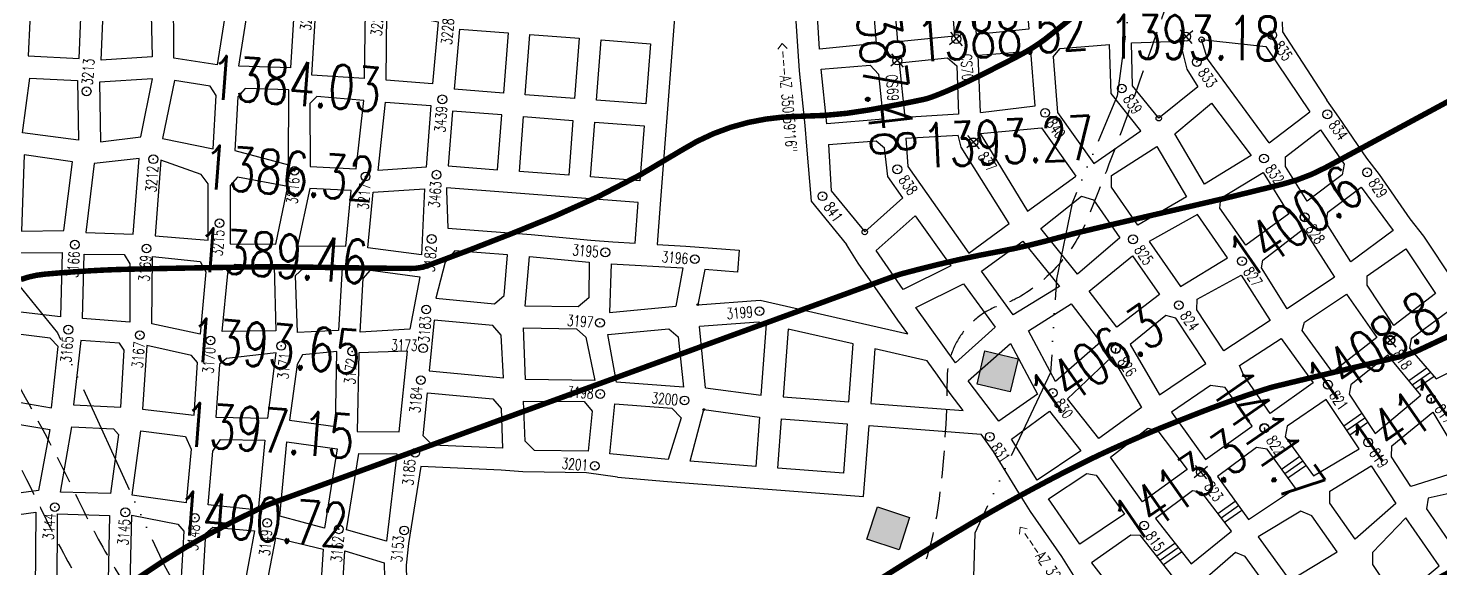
# Model space of a CAD drawing. Header units: inches. Extents: x 10131215 to 10153225, y 3476725 to 3491422.
# Drawn here: x 10140194 to 10141479, y 3484251 to 3484742 of the extents above; entities that cross this region are included whole.
import ezdxf
from ezdxf.enums import TextEntityAlignment as Align

# ---------------------------------------------------------------- set-up
doc = ezdxf.new("R2010")
doc.units = ezdxf.units.IN
doc.header["$LTSCALE"] = 100
doc.header["$MEASUREMENT"] = 0
doc.header["$PDMODE"] = 32
doc.header["$PDSIZE"] = 8
doc.linetypes.add('DASHED2', pattern=[0.375, 0.25, -0.125])
doc.linetypes.add('STREAM', pattern=[1.5, 1, -0.125, 0, -0.125, 0, -0.125, 0, -0.125])
for name, color, linetype in [('BUILDINGS', 7, 'CONTINUOUS'), ('ELEVATIONS-UPEER MASON-CONTOURS', 175, 'CONTINUOUS'), ('ELEVATIONS-UPPER MASON-SPOT', 175, 'CONTINUOUS'), ('MINE WORKINGS-ADVANCED-SURVEYED', 7, 'CONTINUOUS'), ('ROADS', 34, 'DASHED2'), ('SEALS-EXISTING', 10, 'CONTINUOUS'), ('SPADS-CONTROL SURVEY-LABELS', 230, 'CONTINUOUS'), ('SPADS-CONTROL SURVEY-SYMBOLS', 230, 'CONTINUOUS'), ('SPADS-LABEL', 90, 'CONTINUOUS'), ('SPADS-SYMBOL', 90, 'CONTINUOUS'), ('WATER-SURFACE', 140, 'STREAM')]:
    doc.layers.add(name, color=color, linetype=linetype)
doc.styles.add('LEV', font='SIMPLEX.shx', dxfattribs={"width": 0.7, "height": 40})
doc.styles.add('SP', font='SIMPLEX', dxfattribs={"width": 0.75, "height": 12})

# ---------------------------------------------------------------- blocks, each defined once
blk = doc.blocks.new('CS')
at = {"layer": 'SPADS-CONTROL SURVEY-SYMBOLS'}
for p, q in [((-5.656854249653406, 5.656854249420576), (5.656854249420576, -5.656854249536991)), ((5.656854249420576, 5.656854249420576), (-5.656854249653406, -5.656854249536991))]:
    blk.add_line(p, q, dxfattribs=at)
blk.add_circle((-2.328306436538696e-10, -1.455191522836685e-10), 4, dxfattribs=at)
blk = doc.blocks.new('SS')
at = {"layer": 'SPADS-CONTROL SURVEY-SYMBOLS'}
blk.add_line((0, 0), (0, -4), dxfattribs=at)
blk.add_circle((0, 0), 4, dxfattribs=at)

msp = doc.modelspace()

# ---------------------------------------------------------------- linework, layer by layer
at = {"layer": 'BUILDINGS'}
for points in [[(10141057.4300472, 3484418.586281892), (10141064.51576856, 3484448.719481446), (10141094.64896811, 3484441.633760088), (10141087.56324675, 3484411.500560535)], [(10140956.88003691, 3484277.56253346), (10140966.584645, 3484306.957052407), (10140995.97916395, 3484297.25244431), (10140986.27455585, 3484267.857925362)]]:
    msp.add_lwpolyline(points, close=True, dxfattribs=at)
for points in [[(10141064.51576856, 3484448.719481446), (10141094.64896811, 3484441.633760088), (10141057.4300472, 3484418.586281892), (10141087.56324675, 3484411.500560535)], [(10140966.584645, 3484306.957052407), (10140995.97916395, 3484297.25244431), (10140956.88003691, 3484277.56253346), (10140986.27455585, 3484267.857925362)]]:
    msp.add_solid(points, dxfattribs=at)
at = {"layer": 'ELEVATIONS-UPEER MASON-CONTOURS', "const_width": 5.000142584255225}
for points in [[(10135978.88428691, 3483263.248318839, 4.255055060081e-07), (10135880.17467438, 3483248.315375748, 0.0005474603146306517)], [(10136147.75905881, 3483288.543522684, 1.373056544530431e-06), (10135988.51066798, 3483264.690762232, 2.300745381369936e-05)], [(10139638.82532724, 3483431.707527347, 7.746851416543983e-07), (10139693.51518071, 3483463.689686147, 1.130609256245208e-05)], [(10138804.86546588, 3484318.684978562, 1.744273280105424e-06), (10138743.64353124, 3484310.015058426, 0.000372396925062913)], [(10141574.73953466, 3485617.600511592, -1.539932628893635e-05), (10141379.00878426, 3485600.552289434, -0.0007600322211426507), (10141181.14244336, 3485583.627206587, 0.04954292595258664)], [(10139736.40876738, 3483488.776777369, -3.284967643956018e-06), (10139816.89067232, 3483535.849167633, -0.0002011422296852698)], [(10141863.61922116, 3484883.388191496, -0.004682272736024801), (10141374.47252326, 3484615.555079335, -0.06252580197300428), (10141335.33599992, 3484600.523490841, -0.0004510553084015417), (10141296.06968045, 3484590.876196526, -0.001100753736762252), (10141279.96733251, 3484586.972982216, -5.827897553513872e-07), (10141278.97394783, 3484586.734500887, -0.0005599826098436016), (10141278.97291369, 3484586.734253848, -0.001276635101135552), (10141277.72157326, 3484586.440183118, -3.414796653873609e-05), (10141230.91113691, 3484575.568930747, -7.527051920363334e-05), (10141191.52552307, 3484566.431102057, 0.0002413977677162166), (10141179.24559547, 3484563.57774464, 0.0007111725714062453), (10141175.6840931, 3484562.743041174, 0.0001655713899802832), (10141160.39282328, 3484559.130953857, 0.0003851184379228205), (10141152.65898783, 3484557.295080035, 0.0009694353352472879), (10141149.58862457, 3484556.557438531, 0.002662145071016006), (10141149.1677993, 3484556.453098439, 0.0001805523686187021), (10141142.97185335, 3484554.87942061, 0.003498778656662507), (10141133.77820099, 3484552.472217035, -0.001870501039243948), (10141116.59634697, 3484547.91359648, -0.01898436287886185), (10141077.10272993, 3484539.18004506, 0.01429952206434582), (10141024.5720088, 3484528.078560411, 0.005703906247800546), (10140990.05387518, 3484519.328086712, 0.02250789928734171), (10140981.44123306, 3484516.61956688), (10140696.89939882, 3484412.851190028), (10140412.35756459, 3484309.082813177, 0.02484423723259891), (10140408.83098558, 3484307.594393362, 0.003068575627192861), (10140381.01223732, 3484293.977845098, 0.02735860496886087), (10140315.4986813, 3484256.811687438, 0.0259153258022017), (10140250.90514696, 3484210.4482194, 0.04318820789281191)], [(10141171.95212255, 3484774.799825027, -0.003566756379016472), (10141122.15954577, 3484734.764518368, -6.555692920238779e-06), (10141120.4055817, 3484733.374779051, -0.0008301100322249844), (10141120.3917116, 3484733.363826919, -0.01031174487787013), (10141117.54851791, 3484731.219874148, -0.007417608543936351), (10141113.4930266, 3484728.381550157, -0.004347716829283281), (10141109.75216882, 3484725.892467455, -0.005280211481965144), (10141106.63303389, 3484723.902631281, -0.001502256622798591), (10141104.18440106, 3484722.386873425, -0.007165763969579377), (10141103.665604, 3484722.078035784, -0.0007056521174455065), (10141103.52921947, 3484721.999727806, -0.000204473884531581), (10141103.05805696, 3484721.73033937, -0.003119480815670207), (10141101.40700355, 3484720.800854291, -0.0007037772351554483), (10141094.05751608, 3484716.737043758, -0.007463100258543635), (10141091.28413582, 3484715.26216098, -0.0008767652097247389), (10141067.47208856, 3484703.103984832, -0.01126934397477354), (10141035.97414014, 3484687.974432045, -0.01807549499066398), (10141015.81298011, 3484679.708125118, -0.03767631694204881), (10141007.8716475, 3484677.444812416, -0.006266798026782212), (10140959.18539678, 3484668.091953798, -0.04249311555854751), (10140896.99929638, 3484662.334317269, 0.05496866712374986), (10140848.99427606, 3484656.681464487, 0.08468674880312968), (10140787.88988081, 3484631.133645994, -0.04311546692733973), (10140673.03956931, 3484571.51558449, -0.0106893874437751), (10140557.23543358, 3484526.432809725, -0.08881380120904064), (10140542.38661395, 3484523.842473784, -0.001371377021465033), (10140521.60911743, 3484523.991995663, -0.001029062004194158), (10140493.92133479, 3484524.324184393, -0.0003067393112863206), (10140453.25302964, 3484524.92077798, 0.0005220288724312137), (10140429.35655866, 3484525.261041599, 0.006961516513985855), (10140400.94698111, 3484525.240338003, 0.001725530568294598), (10140286.35475031, 3484523.165691791, 0.009198320473450369), (10140250.60262154, 3484521.736641081, 0.007811376934913966), (10140208.58513283, 3484518.622995785, 0.06460065393687316), (10140186.81389967, 3484513.786226205, 0.02616995279236726)], [(10141848.71435842, 3484633.121001914, -0.002216104002516875), (10141459.63765677, 3484449.572094305, -0.05130761749449356), (10141442.03603225, 3484443.467482082, -2.163519310235762e-05), (10141428.47509525, 3484440.27408807, 4.602616387137249e-05), (10141422.10067508, 3484438.772681055), (10141421.81147192, 3484438.704535127), (10141421.0850285, 3484438.533358686, 0.0002120981940556718), (10141397.95069988, 3484433.071711202, 0.0002001682927524629), (10141373.44236038, 3484427.26434318, 0.0003965170761540496), (10141360.48983937, 3484424.178851841, 0.0003868678047115039), (10141347.21922733, 3484420.995606194, 0.000376048125056648), (10141338.32003786, 3484418.846576334, 0.0007615153872597326), (10141333.92790375, 3484417.775356123, 0.0003819546053109784), (10141329.53829388, 3484416.694109677, 0.0007721760309396857), (10141327.3682256, 3484416.154263542, 2.303623479313414e-06), (10141326.89380722, 3484416.03546223, 4.071991405228398e-05), (10141326.86696888, 3484416.028739062, 3.887018851118752e-06), (10141326.80092676, 3484416.012188846, 4.058222872932132e-06), (10141326.73767127, 3484415.996335896, 0.0002825660002931008), (10141326.60744196, 3484415.963618758, 7.805670789191264e-05), (10141326.13609634, 3484415.844842467, 0.0005892435580495792), (10141325.84384796, 3484415.770782674, 0.002435570511787874), (10141325.77325289, 3484415.7524377, 0.001149433214084366), (10141325.76834816, 3484415.751125536, 0.0001948922354645507), (10141325.73944204, 3484415.743308925, 0.003172198766941888), (10141325.65328701, 3484415.719387668, 0.0006028929530854704), (10141325.20093878, 3484415.590105162, 0.003047074784641907), (10141324.70820099, 3484415.445380233, 0.0009120896125185828), (10141323.0659749, 3484414.948873614, 0.003361943598305134), (10141319.53064916, 3484413.846943142, 0.002201730483101589), (10141314.15145682, 3484412.104393031, 0.001003190952549337), (10141312.24160342, 3484411.472155135, 0.0005065999444551772), (10141308.4634303, 3484410.208757218, 0.002532686852063137), (10141299.38735193, 3484407.112308066, 0.001996477675641483), (10141287.90972382, 3484403.080099628, 0.002419356281818708), (10141284.25088085, 3484401.758294902, 0.0007929819477792735), (10141273.11409457, 3484397.65390814, 0.004291483249431809), (10141260.28662888, 3484392.777712566, 0.001901029504374324), (10141231.46821306, 3484381.412319369, 0.006524887334672096), (10141207.58812422, 3484371.526336476, 0.005332856715769848), (10141178.66567242, 3484358.741320597, 0.008246830349025744), (10141154.76854749, 3484347.392260443, 0.005972610317265089), (10141122.2319748, 3484330.79039481, 0.005917645660003121), (10141082.74916683, 3484309.446069126, 0.007053942503660676), (10141050.10166219, 3484290.686582793, 0.003210854439806178), (10141002.66163531, 3484262.116086151, 0.004853472499051084), (10140971.58580104, 3484242.711079528)], [(10141377.63190223, 3484188.920599089, 0.000208192773349911), (10141463.74208935, 3484234.694639863, 0.00859109155211592), (10141528.17020066, 3484270.411111748, -0.01941820544050077), (10141557.01892629, 3484285.596788065, -0.01524034110647798), (10141577.04540358, 3484294.425634832, 0.001074728985816966), (10141864.39950324, 3484411.50302215, 0.0008910876089401057), (10142029.29854175, 3484479.445404215, 0.0005597063941444405), (10142291.5130401, 3484588.375172424)]]:
    msp.add_lwpolyline(points, format="xyb", dxfattribs=at)
at = {"layer": 'MINE WORKINGS-ADVANCED-SURVEYED'}
for points in [[(10140665.12001166, 3485798.722777092), (10140731.20238239, 3485793.663327976), (10140718.98773836, 3485634.125675509), (10140712.88041635, 3485554.356849275), (10140796.15082153, 3485547.981436692), (10140794.62399102, 3485528.039230133), (10140776.16575716, 3485529.452443582), (10140759.37062163, 3485310.088171438), (10140757.76065507, 3485289.060109875), (10140751.25372183, 3485204.071889916), (10140750.91892762, 3485199.699082838), (10140747.15597761, 3485150.55051897), (10140781.35504546, 3485147.932143726), (10140779.82821495, 3485127.989937168), (10140745.62914711, 3485130.608312412), (10140741.0486556, 3485070.781692737), (10140785.91862035, 3485067.346324105), (10140805.86082691, 3485065.819493602), (10140798.2266744, 3484966.10846081), (10140793.64618289, 3484906.281841134), (10140792.11935238, 3484886.339634576), (10140768.8369796, 3484582.244395203), (10140766.03748891, 3484545.679746127)], [(10140586.32538964, 3484741.622950274), (10140581.54523305, 3484690.400621837), (10140581.27504435, 3484686.870628009)], [(10140586.32538964, 3484741.622950274), (10140630.33815917, 3484738.25321088), (10140626.14116767, 3484683.435553488), (10140581.27504435, 3484686.870628009)], [(10140579.75345926, 3484666.991240007), (10140575.93265898, 3484617.072788573)], [(10140575.93265898, 3484617.072788573), (10140620.79726091, 3484613.637830534), (10140624.6171808, 3484663.530488038), (10140579.75345926, 3484666.991240007)], [(10140574.40626316, 3484597.130548734), (10140574.21853311, 3484594.677870633), (10140575.61210818, 3484560.47078375), (10140631.45037972, 3484556.196875452), (10140651.39261955, 3484554.670479632), (10140705.78852787, 3484549.504017456), (10140725.7307677, 3484547.977621635)], [(10140725.7307677, 3484547.977621635), (10140746.06555793, 3484546.818340627), (10140748.89477304, 3484583.771225707), (10140574.40626316, 3484597.130548734)], [(10140766.03748891, 3484545.679746127), (10140792.1665719, 3484544.190134022), (10140840.85965168, 3484540.462057129), (10140839.33282118, 3484520.51985057), (10140809.41951134, 3484522.810096324), (10140803.11933775, 3484490.857393597), (10140859.97554255, 3484494.989156143), (10140994.20435569, 3484464.385684461)], [(10140724.20437188, 3484528.0353818), (10140722.81780221, 3484483.721203061), (10140783.17137051, 3484489.40776705)], [(10140724.20437188, 3484528.0353818), (10140789.47730478, 3484524.336926827), (10140783.17137051, 3484489.40776705)], [(10140810.02850996, 3484415.287545589), (10140860.84856325, 3484408.547468744), (10140865.79460639, 3484473.148623719), (10140858.44392542, 3484474.824540772), (10140804.56896429, 3484470.909426366)], [(10140810.02850996, 3484415.287545589), (10140804.56896429, 3484470.909426366)], [(10141011.87950975, 3484439.842025093), (10140964.36941771, 3484450.674079125), (10140960.55959604, 3484400.913316229), (10141044.82681018, 3484394.461585195)], [(10140723.13523703, 3484355.208460567), (10140727.65972302, 3484400.530096837), (10140779.50954659, 3484396.561467703), (10140787.87299619, 3484387.89769365)], [(10140787.87299619, 3484387.89769365), (10140776.11753788, 3484349.842619441), (10140723.13523703, 3484355.208460567)], [(10140730.07799487, 3484333.855438493), (10140775.6569795, 3484329.818776138), (10140954.0705664, 3484316.158938356), (10140959.03276554, 3484380.971109671), (10141061.04382054, 3484373.160861093)]]:
    msp.add_lwpolyline(points, dxfattribs=at)
at = {"layer": 'MINE WORKINGS-ADVANCED-SURVEYED', "flags": 128}
for points in [[(10141526.07481544, 3484856.819753759), (10141531.17103427, 3484829.123656885), (10141536.00164844, 3484778.341636735), (10141537.50494822, 3484758.397642562), (10141542.18523241, 3484709.610021829), (10141543.6885322, 3484689.666027656), (10141545.17160627, 3484642.154595871), (10141546.83382118, 3484622.223217209), (10141549.99278952, 3484572.311659807), (10141551.65500443, 3484552.380281144), (10141557.05796291, 3484475.561362547), (10141532.73653226, 3484452.480808135), (10141503.4353006, 3484496.695915167), (10141491.16613006, 3484512.522801315), (10141463.93554949, 3484553.273659936), (10141451.66637895, 3484569.100546084), (10141423.5953278, 3484609.195268254), (10141412.02000796, 3484624.296017149), (10141386.55767437, 3484661.401071563), (10141375.8069113, 3484677.067650093)], [(10140890.65975275, 3484776.544757591), (10140894.08679284, 3484721.640950959), (10140895.53459132, 3484703.698756034), (10140900.55304239, 3484653.939758935), (10140902.08127411, 3484635.000775402)], [(10141334.97260514, 3484748.187567606), (10141335.43465582, 3484739.104494361), (10141375.8069113, 3484677.067650093)], [(10141060.48846453, 3484665.842050476), (10141058.29951279, 3484717.835924536), (10141106.14536593, 3484721.696720489)], [(10141060.48846453, 3484665.842050476), (10141110.10109752, 3484671.928367086), (10141106.14536593, 3484721.696720489)], [(10141126.64417081, 3484716.327865222), (10141133.05865832, 3484723.868418213), (10141177.85433831, 3484727.483088425)], [(10141206.3023313, 3484649.02585833), (10141179.42810893, 3484683.113011391), (10141177.85433831, 3484727.483088425)], [(10141241.81932765, 3484730.517624517), (10141248.22498553, 3484705.264502034), (10141258.22847349, 3484689.227186234), (10141222.71869637, 3484660.450645937), (10141198.92892729, 3484690.111946762), (10141197.79011045, 3484729.091753406)], [(10141197.79011045, 3484729.091753406), (10141241.81932765, 3484730.517624517)], [(10141323.23144862, 3484638.097977063), (10141267.18179156, 3484714.608220561), (10141261.75509979, 3484732.126289497), (10141320.23382264, 3484725.935541239), (10141360.14033277, 3484666.316887021)], [(10141126.64417081, 3484716.327865222), (10141130.67606303, 3484665.615672963), (10141163.54912509, 3484619.247870249)], [(10141237.42675699, 3484646.319238394), (10141270.90827426, 3484674.280598267), (10141306.81508355, 3484626.673189456)], [(10141323.23144862, 3484638.097977063), (10141360.14033277, 3484666.316887021)], [(10140992.36041825, 3484642.285614768), (10141040.08734691, 3484645.133535465)], [(10141086.7018902, 3484564.645809012), (10141042.9223804, 3484634.120463794), (10141040.08734691, 3484645.133535465)], [(10141060.02311905, 3484646.742200445), (10141115.96988542, 3484651.736942117), (10141147.13276003, 3484607.823082642)], [(10141060.02311905, 3484646.742200445), (10141103.16464571, 3484576.003647487), (10141147.13276003, 3484607.823082642)], [(10141163.54912509, 3484619.247870249), (10141206.3023313, 3484649.02585833)], [(10141306.81508355, 3484626.673189456), (10141264.41917113, 3484600.53091345), (10141237.42675699, 3484646.319238394)], [(10140902.08127411, 3484635.000775402), (10140906.41665187, 3484585.127916195), (10140938.61392443, 3484545.579960309)], [(10140922.01704625, 3484636.609440384), (10140965.44712586, 3484640.113917044), (10140972.98767885, 3484633.699429538)], [(10140922.01704625, 3484636.609440384), (10140924.37148264, 3484594.345178011), (10140955.0302895, 3484557.004747916), (10140989.68653595, 3484588.076376464), (10140976.21550372, 3484607.40586355), (10140972.98767885, 3484633.699429538)], [(10140992.36041825, 3484642.285614768), (10140994.17033449, 3484616.623125365), (10141049.95441181, 3484537.780521915)], [(10140965.63425885, 3484540.01714347), (10141001.12212421, 3484571.667533271), (10141033.53804675, 3484526.355734308)], [(10141049.95441181, 3484537.780521915), (10141086.7018902, 3484564.645809012)], [(10140994.20435569, 3484464.385684461), (10140985.20597475, 3484476.880805909), (10140973.78118714, 3484493.297170974), (10140949.21789379, 3484528.592355864), (10140938.61392443, 3484545.579960309)], [(10141033.53804675, 3484526.355734308), (10140990.19755221, 3484504.721958581), (10140965.63425885, 3484540.01714347)], [(10141044.82681018, 3484394.461585195), (10141032.86842219, 3484410.144948523), (10141021.44363458, 3484426.561313589), (10141011.87950975, 3484439.842025093)], [(10141144.99130738, 3484244.54583459), (10141134.45260974, 3484261.574008978), (10141106.0483545, 3484302.724232186), (10141095.50965686, 3484319.752406573), (10141072.2118578, 3484357.113422571), (10141061.04382054, 3484373.160861093)], [(10140730.07799487, 3484333.855438493), (10140701.81903798, 3484337.696662789), (10140643.94403256, 3484338.864954356), (10140623.99532983, 3484340.304424168), (10140551.0386179, 3484343.563618712), (10140539.70697261, 3484273.636019567), (10140537.63133627, 3484253.743444379), (10140538.48910983, 3484212.401587428)]]:
    msp.add_lwpolyline(points, dxfattribs=at)
for points in [[(10141036.83550892, 3484735.166243087), (10140985.28229233, 3484730.00301218), (10140981.09976338, 3484781.836019742), (10141024.35693812, 3484790.342939084), (10141032.97471297, 3484783.012096221)], [(10141104.53670095, 3484741.632492628), (10141056.77128106, 3484736.774908068), (10141052.91048511, 3484784.620761202), (10141058.24775076, 3484793.077669552), (10141100.27373875, 3484794.462288797)], [(10140965.34652019, 3484728.394347199), (10140914.02256498, 3484723.24961594), (10140910.59552489, 3484778.153422571), (10140952.86794939, 3484783.571043197), (10140961.40529099, 3484777.23698894)], [(10140971.89320298, 3484659.696366568), (10140920.48881452, 3484655.548423916), (10140915.47036346, 3484705.307421015), (10140959.89723168, 3484708.892330924), (10140967.59865117, 3484700.484266205)], [(10141040.55269239, 3484664.233385495), (10140991.82897512, 3484661.305031549), (10140986.81052407, 3484711.064028648), (10141030.3894318, 3484715.583793562), (10141039.00720665, 3484708.252950699)], [(10141357.71499053, 3484585.046951967), (10141338.08367251, 3484616.756702479), (10141338.18908811, 3484625.358627153), (10141370.06653908, 3484650.084478856), (10141391.56806522, 3484618.751321795), (10141389.75697532, 3484609.018616995)], [(10141203.78546059, 3484563.182650155), (10141179.79340662, 3484597.657016791), (10141179.57716171, 3484608.471817353), (10141221.01039192, 3484634.894450787), (10141248.00280607, 3484589.106125843)], [(10141301.87139136, 3484544.964851102), (10141278.45057677, 3484578.618399485), (10141279.37681063, 3484587.79156354), (10141317.66863178, 3484611.077642644), (10141341.29862546, 3484573.62216436)], [(10141397.45158696, 3484529.876098587), (10141375.02966917, 3484565.419395524), (10141376.77672129, 3484575.163798959), (10141407.10419251, 3484597.878675548), (10141436.08699995, 3484558.223803023)], [(10141148.73644502, 3484518.754049494), (10141115.34562196, 3484560.1087839), (10141152.49015936, 3484589.620917801), (10141163.37704155, 3484586.232229184), (10141187.36909553, 3484551.757862548)], [(10141214.06776944, 3484548.407921596), (10141242.62973846, 3484507.367008935), (10141285.4550263, 3484533.540063495), (10141258.03553604, 3484572.939339651)], [(10141339.6357908, 3484487.176914677), (10141316.15237587, 3484524.444394771), (10141317.40027023, 3484531.404682939), (10141354.61462845, 3484559.740335689), (10141382.77350052, 3484515.962899617)], [(10141090.19074731, 3484481.715301822), (10141061.37919942, 3484521.364156851), (10141098.88286645, 3484548.750945426), (10141132.27368951, 3484507.396211019)], [(10141436.71999547, 3484471.916874819), (10141412.34149582, 3484508.561099885), (10141412.43171242, 3484517.163197392), (10141447.53620318, 3484541.824456714), (10141474.76678375, 3484501.073598093)], [(10141184.456236, 3484470.501566811), (10141159.52639157, 3484503.11443176), (10141198.79388313, 3484535.341497483), (10141223.35717649, 3484500.046312594)], [(10141282.10985848, 3484448.887041788), (10141257.48196235, 3484486.025734351), (10141257.83695682, 3484496.019716659), (10141297.70063216, 3484517.694937811), (10141324.03786732, 3484476.326782291)], [(10141037.85999965, 3484437.986101196), (10141001.62233981, 3484488.305593516), (10141044.96283435, 3484509.939369244), (10141073.77438224, 3484470.290514215)], [(10141128.85752793, 3484420.902669448), (10141104.07798968, 3484467.012654898), (10141143.06363606, 3484491.756593285), (10141169.69715626, 3484456.67431501)], [(10141381.00196568, 3484429.460997084), (10141353.34122118, 3484467.474274499), (10141355.41158323, 3484475.005348798), (10141393.65458776, 3484500.386554413), (10141421.14365026, 3484461.03578758)], [(10141265.69349342, 3484437.462254182), (10141238.20940038, 3484478.70503801), (10141229.2858152, 3484481.0233295), (10141196.63721225, 3484454.606703226), (10141223.49041983, 3484408.754066139)], [(10141475.42028642, 3484423.338189023), (10141507.82381241, 3484439.748343411), (10141509.30870513, 3484448.102934969), (10141487.03595429, 3484485.246711945), (10141452.51992856, 3484459.776662427), (10141451.03721552, 3484451.42168376)], [(10141077.20343526, 3484384.954575242), (10141049.28478726, 3484421.569736131), (10141087.66162461, 3484455.587867291), (10141112.44116287, 3484409.477881841)], [(10141299.74619764, 3484427.046609459), (10141296.24667973, 3484435.576452498), (10141334.06705637, 3484460.157799219), (10141363.44097967, 3484419.681691782), (10141324.309491, 3484391.751424569)], [(10141168.28103866, 3484369.090970442), (10141139.71107616, 3484405.307122636), (10141180.17445674, 3484443.248864751), (10141207.04058255, 3484397.377525935)], [(10141419.82885753, 3484373.669110404), (10141461.28887887, 3484408.630128403), (10141431.20492986, 3484444.886753572), (10141397.59870145, 3484417.860490805), (10141396.099399, 3484409.508473165)], [(10141283.32983258, 3484415.621821851), (10141269.98049562, 3484417.296792327), (10141234.29813302, 3484393.126720715), (10141265.26845643, 3484350.10347891), (10141307.89312593, 3484380.326636962)], [(10141375.11205539, 3484404.654827907), (10141339.51670936, 3484380.404132293), (10141337.76965725, 3484370.659728857), (10141363.65645952, 3484335.213463286), (10141405.12237994, 3484359.785924748)], [(10141111.96974614, 3484331.114108673), (10141088.62822287, 3484368.538210177), (10141123.2947111, 3484393.88233503), (10141151.81804612, 3484357.733475549)], [(10141452.12663052, 3484325.481500157), (10141434.6751932, 3484352.323739185), (10141435.03294482, 3484362.317623176), (10141472.1424271, 3484393.034581591), (10141503.13351691, 3484341.500528875)], [(10141208.03227079, 3484311.470496533), (10141178.81538393, 3484352.060103152), (10141212.91334455, 3484378.33721845), (10141221.83008481, 3484375.99273746), (10141248.50345698, 3484340.940749446)], [(10141304.47696774, 3484295.478006369), (10141347.24009445, 3484323.788675679), (10141321.35329219, 3484359.23494125), (10141311.60888875, 3484360.981993361), (10141276.07616962, 3484334.476133486)], [(10141150.91269903, 3484272.935711078), (10141122.50844378, 3484314.085934286), (10141157.41349362, 3484337.29535979), (10141165.75963985, 3484335.763710495), (10141191.56927824, 3484300.113001639)], [(10141401.43034025, 3484277.434525052), (10141378.58076504, 3484310.267255181), (10141378.36452014, 3484321.082055742), (10141415.97162524, 3484344.187384241), (10141438.56217875, 3484309.956362869)], [(10141539.62075561, 3484292.573094188), (10141514.55830451, 3484325.08416381), (10141468.15169362, 3484314.701025839), (10141466.40195328, 3484304.957104754), (10141493.23956007, 3484266.371241395)], [(10141252.10025877, 3484255.018591275), (10141288.88142093, 3484284.624458143), (10141261.90164037, 3484319.809625826), (10141253.55372713, 3484321.331614952), (10141219.64504057, 3484296.398528359)], [(10141341.92918797, 3484239.911944022), (10141385.01397519, 3484266.009737445), (10141362.16439998, 3484298.842467574), (10141352.09833603, 3484302.802395571), (10141313.11764009, 3484279.560799051)], [(10141439.45379986, 3484221.047644451), (10141477.96206956, 3484253.309031555), (10141447.69838531, 3484296.82074981), (10141417.208798, 3484265.266414522), (10141417.4250429, 3484254.451613961)], [(10141191.3244592, 3484217.839483208), (10141235.6838937, 3484243.593803668), (10141206.02142174, 3484280.925285329), (10141197.42000063, 3484281.065910253), (10141161.45139666, 3484255.90753669)], [(10141284.0563301, 3484196.845910899), (10141325.51282291, 3484228.487156415), (10141301.27119006, 3484261.569465417), (10141292.59718375, 3484265.279814542), (10141262.13298874, 3484238.851805083)]]:
    msp.add_lwpolyline(points, close=True, dxfattribs=at)
at = {"layer": 'MINE WORKINGS-ADVANCED-SURVEYED'}
for points in [[(10140193.6522577, 3484717.194783792), (10140239.96789687, 3484714.915011728), (10140242.49806391, 3484774.896707329), (10140196.50052446, 3484780.614179248)], [(10140259.91152285, 3484713.406835182), (10140262.29087224, 3484771.394168185), (10140305.00223263, 3484780.780723467), (10140306.29717857, 3484716.511300087)], [(10140326.24399741, 3484715.045956425), (10140325.94639242, 3484779.242112623), (10140366.7218923, 3484772.314245286), (10140374.22989438, 3484764.788532707), (10140365.4502267, 3484709.253879367)], [(10140432.29061178, 3484706.25727061), (10140385.40491778, 3484707.899952615), (10140394.18458546, 3484763.434605956), (10140401.6426017, 3484769.944873471), (10140435.88521806, 3484765.157842763)], [(10140451.84140768, 3484699.715816676), (10140455.1247189, 3484754.628405887), (10140462.80410291, 3484763.056601165), (10140500.20758305, 3484758.900364481), (10140499.47625185, 3484696.773998839)], [(10140561.60299321, 3484691.927017658), (10140519.41878731, 3484695.251470355), (10140520.15011852, 3484757.377835997), (10140566.85159527, 3484748.18678659)], [(10140646.08337423, 3484681.908722986), (10140650.28036573, 3484736.726380377), (10140695.15033049, 3484733.291011745), (10140690.95333899, 3484678.473354354)], [(10140710.89554555, 3484676.946523851), (10140715.09253705, 3484731.764181242), (10140759.9625018, 3484728.32881261), (10140755.7655103, 3484673.51115522)], [(10140239.30947431, 3484640.444413154), (10140188.30987233, 3484647.396944372), (10140195.11719786, 3484697.023584585), (10140238.45972033, 3484694.971385745)], [(10140259.25171414, 3484638.918017333), (10140295.99394372, 3484643.688065405), (10140306.82651679, 3484696.417946882), (10140258.40334631, 3484693.4632092)], [(10140315.93618355, 3484642.161669584), (10140361.8278957, 3484632.551121396), (10140364.5524638, 3484681.249615516), (10140359.10762718, 3484689.637669974), (10140326.77333563, 3484694.952603221)], [(10140381.77013554, 3484631.024725575), (10140430.43032989, 3484618.273651191), (10140430.73413652, 3484686.317355902), (10140391.03513291, 3484687.471387171), (10140384.50715488, 3484679.895688764)], [(10140450.37256972, 3484616.747255371), (10140492.19565003, 3484614.547281562), (10140498.95085014, 3484676.755336948), (10140456.3447306, 3484680.305955125), (10140449.81798984, 3484673.793927555)], [(10140512.1381855, 3484613.024753078), (10140518.8933856, 3484675.232808465), (10140560.07659739, 3484671.984777824), (10140555.8026891, 3484616.146506288)], [(10140640.73946747, 3484612.111000031), (10140644.55654373, 3484661.966516427), (10140689.42650849, 3484658.531147796), (10140685.60943223, 3484608.6756314)], [(10140705.55163879, 3484607.148800896), (10140709.36871504, 3484657.004317292), (10140754.2386798, 3484653.568948661), (10140750.42160354, 3484603.713432265)], [(10140187.45734381, 3484557.63767579), (10140225.99514771, 3484558.218356379), (10140233.79463052, 3484620.807452484), (10140189.77481248, 3484627.225745165)], [(10140289.20148231, 3484554.945098144), (10140294.4675479, 3484623.745825571), (10140253.73687035, 3484619.281056663), (10140245.93738754, 3484556.691960558)], [(10140357.48757703, 3484549.638186502), (10140357.39143841, 3484600.796177243), (10140351.02221279, 3484609.307311714), (10140314.40978773, 3484622.21942975), (10140309.14372215, 3484553.418702323)], [(10140418.87631319, 3484545.942394543), (10140429.90104606, 3484598.255091567), (10140383.92690852, 3484606.78875861), (10140377.33367824, 3484599.269781422), (10140377.27717728, 3484546.117566698)], [(10140482.80216682, 3484544.055786354), (10140487.68174123, 3484594.833125369), (10140449.84328589, 3484596.728695746), (10140438.81855302, 3484544.415998722)], [(10140551.6913298, 3484536.224907368), (10140502.74470229, 3484542.53325787), (10140507.6242767, 3484593.310596885), (10140554.27629328, 3484596.204266454)], [(10140222.99461689, 3484479.706134579), (10140173.90202436, 3484485.464195712), (10140179.94827603, 3484538.153354703), (10140224.46875189, 3484538.276116545)], [(10140286.15793562, 3484475.073973403), (10140242.93685673, 3484478.179738758), (10140244.41099172, 3484536.749720724), (10140280.77162234, 3484536.534208838), (10140286.14373597, 3484528.099394158)], [(10140349.99283647, 3484464.070973442), (10140306.09158105, 3484473.439166436), (10140306.69653413, 3484534.549894271), (10140349.97850926, 3484530.153865414), (10140355.27430309, 3484520.721938742)], [(10140564.72142071, 3484496.814957194), (10140618.12053812, 3484491.728181043), (10140626.70752799, 3484499.095059985), (10140629.9239839, 3484536.254635619), (10140582.06260829, 3484539.917985588), (10140573.24619466, 3484529.560312008)], [(10140649.86622373, 3484534.728239798), (10140704.26213205, 3484529.561777621), (10140703.7905494, 3484497.211743335), (10140694.13018579, 3484488.924004525), (10140646.03980855, 3484489.592986914)], [(10140418.89857724, 3484467.143991439), (10140370.26701339, 3484466.302895594), (10140375.21654293, 3484519.195542922), (10140381.88609299, 3484527.711632101), (10140417.34991737, 3484526.000154709)], [(10140475.92708727, 3484467.342403008), (10140438.83668439, 3484465.564530536), (10140436.75791867, 3484517.493974946), (10140444.27194115, 3484523.939520351), (10140479.28538479, 3484524.265503736)], [(10140540.94269866, 3484468.565853409), (10140495.87091449, 3484465.83688996), (10140498.61890887, 3484514.765961066), (10140505.2106809, 3484522.286216707), (10140550.16493398, 3484516.282667534)], [(10140214.66585025, 3484397.098478849), (10140220.93398253, 3484452.784110803), (10140213.49132514, 3484460.374453073), (10140172.38705514, 3484465.52108457), (10140172.75217678, 3484404.315853278)], [(10140558.65821341, 3484430.617690588), (10140626.18788951, 3484424.401909695), (10140623.9622784, 3484463.198855152), (10140616.59539946, 3484471.785845025), (10140563.19628204, 3484476.872621175)], [(10140644.51466988, 3484469.650650896), (10140692.60504713, 3484468.981668507), (10140701.0452998, 3484461.315538502), (10140709.25192693, 3484422.002011804), (10140646.12913647, 3484422.862597096)], [(10140721.29266355, 3484463.778867042), (10140776.64181017, 3484468.879949199), (10140785.20084768, 3484461.480612925), (10140790.00995034, 3484415.816829418), (10140729.18611884, 3484420.472336671)], [(10140880.79076981, 3484407.020638241), (10140940.61738948, 3484402.440146732), (10140944.65445544, 3484455.168988044), (10140885.50956865, 3484468.6537148)], [(10140277.78882391, 3484397.496236936), (10140281.04263975, 3484449.405455393), (10140276.54967049, 3484455.794250763), (10140241.41046091, 3484458.237498924), (10140234.91336925, 3484399.560530995)], [(10140344.50365292, 3484390.265951648), (10140347.71419493, 3484438.170271751), (10140342.26295028, 3484444.673197113), (10140301.46672727, 3484453.750742055), (10140297.72246934, 3484395.86142997)], [(10140411.58382827, 3484387.47053585), (10140419.31292705, 3484447.04793819), (10140374.14073698, 3484441.868715216), (10140367.63781162, 3484436.417470566), (10140364.42726961, 3484388.513150463)], [(10140473.34051775, 3484379.9365459), (10140474.49684987, 3484448.395767147), (10140443.23865564, 3484445.152585107), (10140438.5402768, 3484436.496329066), (10140431.52193543, 3484385.891074948)], [(10140531.18720787, 3484375.070750027), (10140538.86706232, 3484448.673278221), (10140494.44067709, 3484446.890254099), (10140493.05851801, 3484375.439458769)], [(10140557.11890081, 3484410.676443623), (10140616.67207812, 3484405.076387769), (10140624.03285187, 3484396.484163943), (10140625.43479964, 3484360.253126895), (10140561.45500393, 3484362.864560022), (10140553.05387563, 3484371.491802529)], [(10140644.58982388, 3484402.921350131), (10140699.73611555, 3484402.676489878), (10140707.0968893, 3484394.084266053), (10140703.2585078, 3484357.645365515), (10140654.36041859, 3484358.165895666), (10140645.95929029, 3484366.793138172)], [(10140808.50211414, 3484395.345305755), (10140859.32173275, 3484388.605262185), (10140855.88636411, 3484343.735297428), (10140796.05974444, 3484348.315788937)], [(10140164.09200108, 3484316.717661172), (10140171.23720756, 3484384.372742135), (10140213.13945443, 3484377.156239015), (10140202.88287418, 3484321.775886225)], [(10140222.82511402, 3484320.249490405), (10140233.38697343, 3484379.618291161), (10140271.17060559, 3484377.971293251), (10140275.74531521, 3484372.579180153), (10140268.34128958, 3484319.003558546)], [(10140288.27493501, 3484317.36875158), (10140296.08766237, 3484375.927784543), (10140336.77376673, 3484370.868175318), (10140341.78681108, 3484359.384345786), (10140337.49244818, 3484310.571484908)], [(10140879.26393931, 3484387.078431682), (10140939.09055898, 3484382.497940173), (10140935.65519035, 3484337.627975417), (10140875.82857067, 3484342.208466926)], [(10140357.41606487, 3484308.818683723), (10140361.71042777, 3484357.631544601), (10140368.65155343, 3484368.063693422), (10140409.00746201, 3484367.611401737), (10140402.95628176, 3484303.888431875)], [(10140422.57849674, 3484298.321349541), (10140428.94556917, 3484366.031940834), (10140474.82657878, 3484359.766891721), (10140463.348308, 3484287.423576274)], [(10140483.29213522, 3484285.918063226), (10140494.54457905, 3484355.26980459), (10140529.11157153, 3484355.178174839), (10140519.81439742, 3484275.711655905)], [(10140199.99812958, 3484230.868747127), (10140162.07904181, 3484237.341198729), (10140155.40453703, 3484241.863885233), (10140162.57703186, 3484296.77455003), (10140200.35936637, 3484301.909966182)], [(10140266.08991201, 3484225.347780023), (10140219.92181868, 3484229.116769308), (10140220.30160621, 3484300.383570361), (10140267.70316489, 3484298.988172771)], [(10140331.53052703, 3484221.732827423), (10140286.03518439, 3484223.861535177), (10140287.80029101, 3484299.346730348), (10140329.76256199, 3484291.173708579), (10140335.21380664, 3484284.670783218)], [(10140389.23793354, 3484229.320500556), (10140351.91927464, 3484226.241024198), (10140355.13742333, 3484282.917982032), (10140361.64034869, 3484288.369226682), (10140399.46198319, 3484285.105176164)], [(10140458.85311846, 3484216.782338517), (10140409.09802621, 3484226.751533901), (10140419.00522512, 3484278.541188472), (10140461.9180706, 3484268.476940413)], [(10140518.56518479, 3484214.150880087), (10140478.53401506, 3484211.426403913), (10140481.86189782, 3484266.971427366), (10140517.73876108, 3484255.819080717)]]:
    msp.add_lwpolyline(points, close=True, dxfattribs=at)
for centre, radius in [((10141261.75509979, 3484732.126289497), 2.433701143055621), ((10141222.71869637, 3484660.450645937), 2.433701143055621), ((10140955.0302895, 3484557.004747916), 2.433701143055621), ((10140803.11933775, 3484490.857393597), 0.8256785279257657), ((10140808.50211414, 3484395.345305755), 0.8256785279257657)]:
    msp.add_circle(centre, radius, dxfattribs=at)
at = {"layer": 'ROADS', "flags": 128}
for points in [[(10142890.9065864, 3487134.023105237, -0.04464535123226495), (10142769.24645597, 3487146.109001352, -0.01432457477245422), (10142693.15143828, 3487162.883912282, 0.03410855407458992), (10142538.65438713, 3487190.584111418, 0.02726500394828501), (10142454.60057278, 3487195.178611551, 0.09943890385002431), (10142335.15033914, 3487171.165311889, 0.0677848862036472), (10142220.66031356, 3487103.723330352, 0.0246085799260164), (10142121.05475548, 3487016.876925424, -0.01534875584151343), (10142040.80192548, 3486944.244002224, 0.0001427733106507068), (10141917.6591843, 3486839.430117311, 0.04199184574066075), (10141792.71295093, 3486713.468407305, 0.02928772285077507), (10141690.36005292, 3486575.64887188, 0.06077561966149946), (10141621.06355491, 3486435.35844631, -0.003956285560678943), (10141588.26924145, 3486344.19724473, 0.09406604228143789), (10141578.47392831, 3486285.640411784, 0.02851432262023855), (10141584.77962074, 3486205.620394288, -0.01330947216100709), (10141590.11584147, 3486156.859574326, -0.156292543093724), (10141566.74945481, 3486055.887527972, -0.03064431736365961), (10141492.51298678, 3485947.074376588, 0.05030351214134601), (10141428.59706222, 3485845.000577403, 0.08853167064082772), (10141404.13782665, 3485760.687628458, 0.1536612917426212), (10141424.55916688, 3485659.313117653, 0.02400119812344765), (10141490.46763012, 3485552.130578521, -0.1877120432408084), (10141505.01732321, 3485489.586486737, -0.006800205989247078), (10141495.91981105, 3485431.655777751, -0.1079969969862803), (10141469.1150831, 3485365.398064804, -0.06615185111146954), (10141422.50813759, 3485313.502880146, 0.1113737576489241), (10141385.30945511, 3485263.748961779, 0.07502787729155828), (10141349.05061614, 3485132.940842082, -0.0371868427740475), (10141324.39990275, 3485008.137447613, -0.04100036551887295), (10141280.03740653, 3484887.068255386, 0.02518504843433559), (10141225.62451024, 3484751.942219136, -0.003931800757433296), (10141195.87132302, 3484667.919626654, -0.009731027504587538), (10141158.05318493, 3484569.731503684, -0.1622549731628977), (10141097.14006674, 3484498.701356838, -0.05740998974080788), (10141080.13080396, 3484491.000655691, 0.3239780594949143), (10141029.98511457, 3484422.701319676, -0.02961084903345319), (10141022.80818829, 3484314.205526609, -0.05027142974853534), (10141008.05981324, 3484249.945109034, 3.810202453758479)], [(10139752.72549386, 3485285.623137528, -0.01052473810371259), (10139819.90595135, 3485086.697888528, 0.01871352081976139), (10139854.58264824, 3484989.301676231, -0.003933857939949455), (10139881.33960086, 3484920.634518181, 0.05075570063790811), (10139952.13193349, 3484779.530465203, 0.00965743184357508), (10140059.14934771, 3484618.170286944, -0.01042533718650871), (10140116.66683701, 3484531.155610085, -0.0118649755550344), (10140183.58087219, 3484419.409838689, -0.01742136362609584), (10140238.68275262, 3484313.835940664, 0.02225854477767231), (10140269.56923604, 3484256.026211868, 0.01347036336672866), (10140324.29805069, 3484169.130958254, 0.01998671533421909), (10140409.63436162, 3484051.818489923, 0.02550974025995875), (10140517.9365099, 3483928.283383124, 0.01960088074312568), (10140579.44824807, 3483869.716832658, -0.01655435094728914), (10140699.58035371, 3483756.722070694, -0.02383941837316821), (10140765.17360721, 3483684.201751614, -0.02598268420255312)], [(10139720.78518178, 3485274.081410443, -0.01052473810371445), (10139787.50777559, 3485076.512275597, 0.01871352081977247), (10139823.0378842, 3484976.719258596, -0.003933857939945782), (10139849.60061535, 3484908.550638705, 0.05075570063791148), (10139923.48050985, 3484761.292572379, 0.009657431843575256), (10140031.22379742, 3484598.838011506, -0.01042533718651102), (10140087.95957488, 3484513.00598369, -0.01186497555503203), (10140154.04476856, 3484402.644446533, -0.01742136362609604), (10140208.05072512, 3484299.170410319, 0.02225854477767296), (10140240.36304961, 3484238.692012473, 0.013470363366725), (10140296.06800259, 3484150.246956772, 0.01998671533421929), (10140383.00258403, 3484030.73737702, 0.02550974025996202), (10140493.59001799, 3483904.595558382, 0.01960088074312644), (10140557.03119992, 3483844.191929491, -0.01655435094728967), (10140675.52414972, 3483732.738904072, -0.004455970548091186), (10140687.88325918, 3483720.095143825, -2.83380617813528)]]:
    msp.add_lwpolyline(points, format="xyb", dxfattribs=at)
at = {"layer": 'SEALS-EXISTING'}
for p, q in [((10141450.28996002, 3484421.885824258), (10141466.74095557, 3484433.334712567)), ((10141453.49429632, 3484418.024016753), (10141470.03793385, 3484429.537378229)), ((10141456.69863261, 3484414.162209247), (10141473.33491214, 3484425.74004389)), ((10141391.12636931, 3484380.711578), (10141407.58301542, 3484392.164398751)), ((10141393.90668807, 3484376.554680176), (10141410.34415846, 3484387.994155803)), ((10141396.68700682, 3484372.397782351), (10141413.1053015, 3484383.823912855)), ((10141334.46627084, 3484341.279609456), (10141350.88263591, 3484352.704397063)), ((10141337.41599762, 3484337.240609277), (10141353.83236269, 3484348.665396884)), ((10141340.36572441, 3484333.201609098), (10141356.78208948, 3484344.626396705)), ((10141276.41641695, 3484300.88045601), (10141292.4276735, 3484312.023312828)), ((10141279.46222543, 3484296.908322819), (10141295.37190381, 3484307.980487436)), ((10141282.5080339, 3484292.936189628), (10141298.31613411, 3484303.937662045)), ((10141220.87725344, 3484262.228589746), (10141237.41714814, 3484273.73934644)), ((10141223.9941057, 3484258.305898697), (10141240.50799697, 3484269.798558583)), ((10141227.11095797, 3484254.383207649), (10141243.59884579, 3484265.857770724))]:
    msp.add_line(p, q, dxfattribs=at)
at = {"layer": 'SPADS-SYMBOL'}
for p in [(10141326.0522982, 3484736.179841453), (10141257.37059174, 3484711.725678078), (10140246.71427239, 3484685.027856287), (10141189.17245019, 3484687.644596925), (10140570.52448001, 3484677.681219648), (10141119.27106181, 3484665.363173737), (10141376.24730405, 3484664.054091755), (10141053.96173557, 3484638.514202744), (10140307.44428621, 3484623.190731525), (10141318.51058797, 3484623.87295237), (10140436.00288082, 3484612.698687092), (10140500.66129116, 3484607.438687957), (10140565.27662934, 3484609.119426642), (10140984.72820474, 3484613.99508879), (10141412.46472012, 3484611.276046645), (10140916.53727063, 3484589.553512718), (10140367.677411, 3484565.082529935), (10141355.77839485, 3484570.322435409), (10140560.79657067, 3484550.588634701), (10140236.02929303, 3484545.431418868), (10140301.23020767, 3484542.005432296), (10140718.96930563, 3484538.481791618), (10141199.31344474, 3484550.349402103), (10140800.39391346, 3484532.249396971), (10141298.54238086, 3484530.489753379), (10140555.88911286, 3484486.473985104), (10141241.00266208, 3484490.44571196), (10140714.06261131, 3484474.377113173), (10140859.19485881, 3484484.923775913), (10140230.11286731, 3484468.134877123), (10140295.19472088, 3484463.153387146), (10140359.49882286, 3484458.231427884), (10140423.80292486, 3484453.309468726), (10140488.51584501, 3484448.356217964), (10140553.19039266, 3484451.215913367), (10141183.65173257, 3484450.533056173), (10141433.56714953, 3484458.96709433), (10140550.96944363, 3484422.199796608), (10140714.29495898, 3484409.59213469), (10141126.27617821, 3484410.603263175), (10141376.76644108, 3484418.036229913), (10140791.07299995, 3484403.715397127), (10141470.77783258, 3484405.498659612), (10141068.87599903, 3484370.656332966), (10141319.01713784, 3484378.345863074), (10141413.32019616, 3484365.51174195), (10140545.90094789, 3484355.981228846), (10140709.28904699, 3484344.19120338), (10141261.14936913, 3484338.475582086), (10140217.7495829, 3484306.611827019), (10140281.9654216, 3484301.847067188), (10140345.30084294, 3484296.84880838), (10140411.0421727, 3484292.228054644), (10140476.2945962, 3484286.461230483), (10140535.89173355, 3484285.429968448), (10141209.51628897, 3484289.944226712)]:
    msp.add_point(p, dxfattribs=at)
at = {"layer": 'WATER-SURFACE', "flags": 128}
for points in [[(10139091.85872762, 3486469.581517345), (10139127.013836, 3486146.674791625), (10139123.68349861, 3486011.576518544), (10139132.79594512, 3485915.795909679), (10139152.1942645, 3485824.387842346), (10139161.36538537, 3485648.422908009), (10139201.08580173, 3485480.583522163), (10139253.5567923, 3485357.054109329), (10139332.51238625, 3485256.936627789), (10139358.7475575, 3485195.172062893), (10139459.56498164, 3485043.584465469), (10139628.9920453, 3484867.691785028), (10139753.46122163, 3484774.77144006), (10139787.76629927, 3484762.618785919), (10139867.58685255, 3484757.662441484), (10139906.57245114, 3484740.207913736), (10140023.89423157, 3484612.6529602), (10140056.04140001, 3484565.555619333), (10140168.93338652, 3484528.478470042), (10140220.11054372, 3484465.165893457), (10140317.22362744, 3484253.675331977), (10140375.91133143, 3484149.806794561), (10140469.21133904, 3484038.778158268), (10140606.17577253, 3483904.993860296), (10140629.2692865, 3483873.492751409), (10140739.38399054, 3483791.487954183), (10140762.78567591, 3483764.97898766), (10140784.64563045, 3483713.509690954), (10140769.74173004, 3483647.663595909)], [(10140286.99249774, 3486440.450530966), (10140404.63120797, 3486317.88949119), (10140483.5864134, 3486217.772179271), (10140545.9766294, 3486173.807404422), (10140678.5764173, 3486050.313757722), (10140769.66655863, 3485984.521826402), (10140857.61748391, 3485948.992284912), (10140925.30420684, 3485909.710077014), (10141001.4269143, 3485844.847932013), (10141101.93234567, 3485688.269861075), (10141108.51814394, 3485632.737575459), (10141132.90090792, 3485541.021632031), (10141197.55777716, 3485371.636650961), (10141212.88755056, 3485295.51664958), (10141212.63393747, 3485210.341979383), (10141222.35798213, 3485124.547727439), (10141234.8574245, 3485083.681946585), (10141219.43820454, 3484834.079479596), (10141211.36556263, 3484784.468763555), (10141194.24049506, 3484750.453742828), (10141184.93436229, 3484680.874809021), (10141143.8453237, 3484583.202161163), (10141129.55051498, 3484513.932951443), (10141124.30812466, 3484429.068049591), (10141055.19201527, 3484283.023461988), (10141050.6213053, 3484127.959976734), (10140993.95014367, 3484021.232108284), (10140960.98926115, 3483892.987231218), (10140967.26630131, 3483832.463059512), (10140991.6478166, 3483740.74766149), (10141056.91826848, 3483581.348170714), (10141106.55095752, 3483493.076459455), (10141117.50790636, 3483427.250681547), (10141127.41041842, 3483382.846088743), (10141141.88875175, 3483335.535576107), (10141139.11327583, 3483290.607139202), (10141146.93179682, 3483255.043406865), (10141136.39222184, 3483165.496234085), (10141140.14727345, 3483145.218350534), (10141185.40735993, 3483067.240765757), (10141307.4004626, 3482934.387956066), (10141329.0047617, 3482797.744881215), (10141376.1145732, 3482749.719846369), (10141481.54468153, 3482673.018702365), (10141607.54545537, 3482605.063113168), (10141744.13984016, 3482546.472397093), (10141806.52295828, 3482502.510722192), (10141923.47119597, 3482450.150876544), (10141951.55137247, 3482418.340922909), (10141987.14056359, 3482345.97567762), (10142044.69190255, 3482061.779103823), (10142044.3833974, 3482056.787107221), (10142039.51323101, 3481635.036767634)]]:
    msp.add_lwpolyline(points, dxfattribs=at)

# ---------------------------------------------------------------- block references
at = {"layer": 'SPADS-CONTROL SURVEY-SYMBOLS', "xscale": 1.000028516851045, "yscale": 1.000028516851045, "zscale": 1.000028516851045}
for name, p, rotation in [('CS', (10141038.44310482, 3484732.641537469), 355.6010273059921), ('CS', (10141247.57176005, 3484734.764433228), 355.6010276357721), ('CS', (10140984.76991735, 3484712.986428563), 355.6010272228193), ('CS', (10141053.98902783, 3484638.790003208), 355.6010273377162), ('SS', (10141355.54322994, 3484570.511993646), 355.6010278187125), ('SS', (10141183.49867034, 3484450.797834423), 355.6010275564584), ('CS', (10141433.45767836, 3484458.34223586), 355.6010279502372), ('SS', (10141470.69052468, 3484404.878810931), 355.6010280130777), ('SS', (10141318.877094, 3484378.606391211), 355.6010277755782), ('CS', (10141261.14939657, 3484338.475559893), 355.6010276875792)]:
    msp.add_blockref(name, p, dxfattribs=dict(at, rotation=rotation))

# ---------------------------------------------------------------- texts
at = {"layer": 'ELEVATIONS-UPPER MASON-SPOT', "style": 'LEV', "width": 0.7}
for s, rotation, p in [('1387.48', 276.5841005096798, (10140973.32360818, 3484703.721618369)), ('1388.52', 4.470096679019259, (10141080.17123896, 3484737.345161051)), ('1393.18', 359.3090317293489, (10141255.62105134, 3484733.976685779)), ('1384.03', 355.6010874874686, (10140437.08119783, 3484692.209119599)), ('1393.27', 2.836422388580045, (10141085.70990016, 3484639.331224297)), ('1386.32', 355.6010874874686, (10140430.8052434, 3484610.625569257)), ('1400.6', 34.78924995624858, (10141346.842222, 3484566.381552023)), ('1389.46', 355.6010874874686, (10140425.0140876, 3484535.344103193)), ('1406.3', 34.78924995624858, (10141166.02462574, 3484440.239772024)), ('1408.8', 34.78924995624858, (10141417.60152262, 3484451.53171662)), ('1393.65', 355.6010874874686, (10140418.70737293, 3484453.360688702)), ('1411.6', 34.78924995624858, (10141458.05512883, 3484395.172456934)), ('1411.7', 304.7892499500106, (10141322.18571252, 3484371.312399013)), ('1397.15', 355.6010874874686, (10140412.79490915, 3484376.502293596)), ('1413.3', 34.78924995624858, (10141241.95861758, 3484325.962518475)), ('1400.72', 355.6010874874686, (10140406.57917546, 3484295.701575886))]:
    msp.add_text(s, height=40.0011406740418, rotation=rotation, dxfattribs=at).set_placement(p, align=Align.MIDDLE)
at = {"layer": 'SPADS-CONTROL SURVEY-LABELS', "style": 'SP', "width": 0.7}
for s, rotation, p in [('CS70', 273.6167959556754, (10141048.14896671, 3484707.031794636)), ('CS69', 273.6167958501372, (10140980.32874427, 3484688.343510361)), ('837', 304.8354995663993, (10141066.68661919, 3484621.052284664)), ('828', 304.8732500426717, (10141365.36776087, 3484555.179054298)), ('826', 304.8732497813001, (10141193.72892847, 3484434.413125796)), ('818', 304.8732501771836, (10141444.66544749, 3484440.91296187)), ('817', 304.8732502409845, (10141482.6910618, 3484391.226579516)), ('822', 304.8732500003272, (10141329.17821183, 3484362.78760471)), ('823', 304.873249914661, (10141272.83591116, 3484320.743999082))]:
    msp.add_text(s, height=10.00028516851045, rotation=rotation, dxfattribs=at).set_placement(p, align=Align.MIDDLE)
at = {"layer": 'SPADS-LABEL', "style": 'SP', "width": 0.7}
for s, rotation, p in [('3229', 85.55003652332333, (10140446.91560295, 3484752.238024026)), ('3227', 85.550036625321, (10140511.33034225, 3484747.320161273)), ('3228', 85.55003672676001, (10140575.24361385, 3484739.426232293)), ('<---AZ 350%%D59\'16"', 274.6510270469248, (10140884.48432008, 3484679.758069047)), ('835', 304.8354999834485, (10141335.92833585, 3484721.882058356)), ('3213', 85.55003621343982, (10140248.08121143, 3484702.79697451)), ('833', 304.835499876964, (10141267.24662937, 3484697.427894951)), ('3439', 85.55003672325817, (10140569.13943854, 3484659.676782073)), ('839', 304.8354997713752, (10141199.04848781, 3484673.34681377)), ('840', 304.8354996626401, (10141129.1470994, 3484651.065390541)), ('834', 304.8355000680113, (10141386.12334174, 3484649.756308639)), ('3212', 85.55003631239948, (10140306.0592446, 3484605.186293925)), ('838', 304.835499454312, (10140994.6042423, 3484599.697305548)), ('832', 304.83549998016, (10141328.38662565, 3484609.575169224)), ('3216', 85.55003651603874, (10140434.61783928, 3484594.694249485)), ('3217', 85.55003661844472, (10140499.27624965, 3484589.434250352)), ('3463', 85.55003672023003, (10140563.89158786, 3484591.11498903)), ('829', 304.8355001295179, (10141422.34075783, 3484596.978263529)), ('841', 304.8354993500485, (10140926.41330817, 3484575.255729444)), ('3215', 85.55003641188837, (10140366.29236942, 3484547.078092308)), ('3182', 85.55003671768203, (10140559.41152919, 3484532.584197056)), ('3195', 355.5500369144409, (10140700.96486799, 3484539.866833023)), ('825', 304.8354997977415, (10141209.18948239, 3484536.051618898)), ('3166', 85.55003620570443, (10140234.6442514, 3484527.426981236)), ('3169', 85.55003630883232, (10140299.84516606, 3484524.000994664)), ('3196', 355.5500370436446, (10140782.38947582, 3484533.634438341)), ('827', 304.8354999558169, (10141308.41841855, 3484516.191970197)), ('3183', 85.55003671485963, (10140554.50407138, 3484468.469547445)), ('3197', 355.5500369116169, (10140696.05817364, 3484475.762154586)), ('3199', 4.486433562213102, (10140841.19382054, 3484483.495232443)), ('824', 304.8354998679479, (10141250.87869977, 3484476.147928749)), ('3165', 85.55003620229407, (10140228.72782567, 3484450.130439456)), ('3167', 85.55003630535337, (10140293.80967926, 3484445.148949471)), ('3173', 359.14156534415, (10140535.96986611, 3484453.97586662)), ('3170', 85.55003640718435, (10140358.11378128, 3484440.226990202)), ('3171', 85.55003651532003, (10140426.35755995, 3484435.001960441)), ('3172', 85.55003661149004, (10140487.1308035, 3484430.351780281)), ('3184', 85.55003670706218, (10140546.4535032, 3484404.436212026)), ('3198', 355.5500369169529, (10140696.29052128, 3484410.977176104)), ('3200', 355.5500370374824, (10140773.06856224, 3484405.1004385)), ('830', 304.8354996932278, (10141136.15221588, 3484396.305479895)), ('821', 304.8355000892989, (10141386.64247884, 3484403.738446712)), ('831', 304.8354996071776, (10141078.75203669, 3484356.358549652)), ('3185', 85.55003670216875, (10140540.132583, 3484338.313990476)), ('3201', 355.5500369153874, (10140691.28460926, 3484345.576244793)), ('819', 304.8355001503524, (10141423.19623395, 3484351.213958741)), ('3144', 85.55003618923399, (10140212.6122643, 3484288.896043658)), ('3145', 85.55003629686006, (10140280.58037998, 3484283.842629435)), ('3148', 85.5500363971656, (10140343.91580134, 3484278.844370616)), ('3149', 85.55003650124735, (10140409.65713115, 3484274.223616885)), ('<---AZ 320%%D43\'40"', 304.8732496426707, (10141125.21470886, 3484248.709039156)), ('3152', 85.55003660462683, (10140474.90955468, 3484268.456792714)), ('3153', 85.55003669134638, (10140529.8833147, 3484268.593677035)), ('815', 304.8354998344484, (10141219.39232671, 3484275.646443408))]:
    msp.add_text(s, height=10.00028516851045, rotation=rotation, dxfattribs=at).set_placement(p, align=Align.MIDDLE)

doc.saveas('drawing.dxf')
